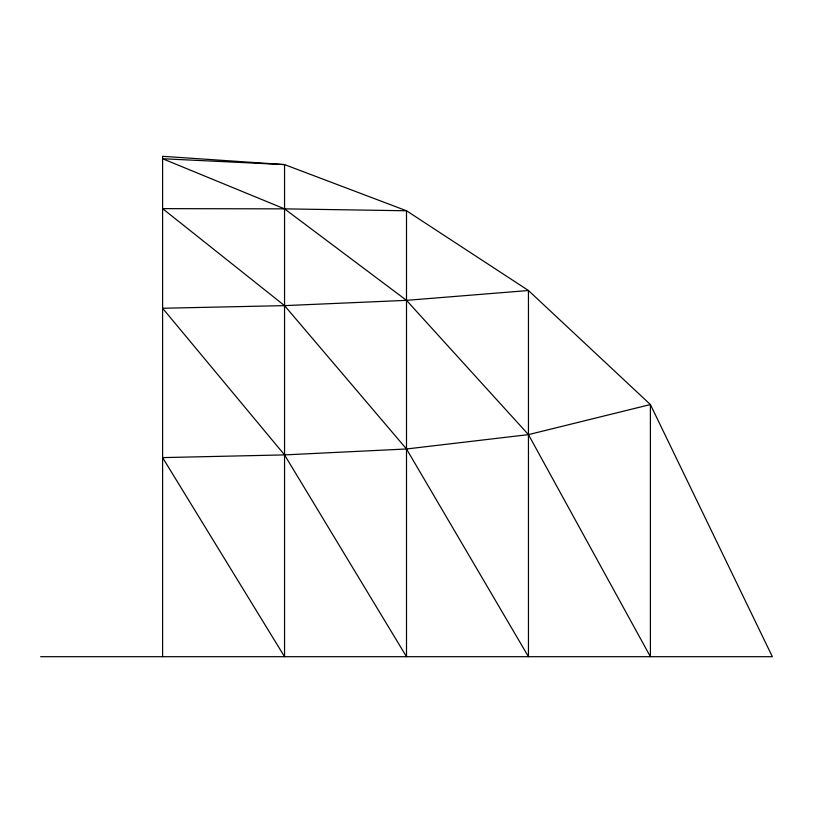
<?xml version="1.0" encoding="UTF-8"?>
<svg xmlns="http://www.w3.org/2000/svg" width="813" height="813" viewBox="0 0 813 813"><rect width="100%" height="100%" fill="white"/><g stroke="black" fill="none" stroke-linecap="round" stroke-linejoin="round"><path stroke-width="1.22" d="M40.65 656.691L772.35 656.691L650.4 404.549L528.45 290.515L406.5 210.77L284.55 164.592L162.6 156.309L162.6 656.691M650.4 404.549L528.45 434.63L406.5 448.979L284.55 454.904L162.6 457.607L284.55 656.691L284.55 164.592L162.6 158.738L284.55 208.86L406.5 300.343L528.45 434.63L650.4 656.691L650.4 404.549M528.45 290.515L406.5 300.343L284.55 305.627L162.6 308.259L284.55 454.904L406.5 656.691L406.5 210.77L284.55 208.86L162.6 208.636L284.55 305.627L406.5 448.979L528.45 656.691L528.45 290.515"/></g></svg>
